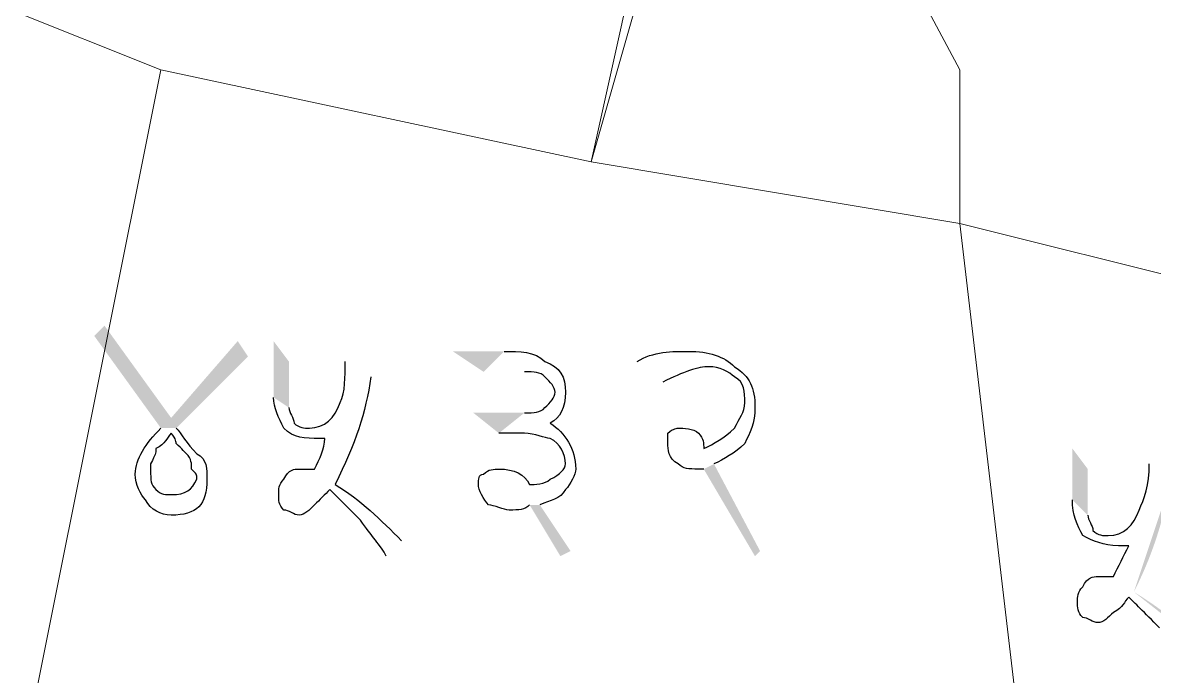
# Model space of a CAD drawing. Header units: metres. Extents: x 345912 to 349030, y 3061206 to 3061792.
# Drawn here: x 346949.8 to 346961.03, y 3061333.69 to 3061340.18 of the extents above; entities that cross this region are included whole.
import ezdxf

# ---------------------------------------------------------------- set-up
doc = ezdxf.new("R2010")
doc.units = ezdxf.units.M
doc.header["$MEASUREMENT"] = 0
doc.layers.add('PDF4_Geometry', color=7, linetype='Continuous')
doc.layers.add('PDF4_Solid Fills', color=7, linetype='Continuous')

msp = doc.modelspace()

# ---------------------------------------------------------------- hatches: boundary and pattern name
at = {"layer": 'PDF4_Solid Fills', "transparency": 33554559}
h = msp.add_hatch(color=256, dxfattribs=at)
h.paths.add_polyline_path([(346947.61908, 3061337.06923), (346947.87308, 3061336.86603)], flags=0)
h.paths.add_polyline_path([(346948.17788, 3061335.24043), (346948.02548, 3061335.13883)], flags=0)
h.paths.add_polyline_path([(346946.90788, 3061336.71363), (346946.90788, 3061337.22163), (346947.06028, 3061337.06923), (346947.06028, 3061336.56123)], flags=0)
h.paths.add_polyline_path([(346949.60028, 3061336.71363), (346949.60028, 3061335.39283)], flags=0)
h.paths.add_polyline_path([(346949.70188, 3061335.18963), (346949.70188, 3061335.08803)], flags=0)
h.paths.add_polyline_path([(346951.17508, 3061336.15483), (346950.51468, 3061337.06923), (346950.61628, 3061337.17083), (346951.27668, 3061336.25643), (346951.93708, 3061337.01843), (346952.03868, 3061336.86603), (346951.32748, 3061336.15483)], flags=0)
h = msp.add_hatch(color=256, dxfattribs=at)
h.paths.add_polyline_path([(346953.00387, 3061336.81523), (346953.25787, 3061336.66283)], flags=0)
h.paths.add_polyline_path([(346953.56267, 3061335.03723), (346953.41027, 3061334.88483)], flags=0)
h.paths.add_polyline_path([(346952.29267, 3061336.45963), (346952.29267, 3061337.01843), (346952.44507, 3061336.81523), (346952.44507, 3061336.35803)], flags=0)
h.paths.add_polyline_path([(346954.37547, 3061336.71363), (346954.07067, 3061336.91683), (346954.57867, 3061336.91683)], flags=0)
h.paths.add_polyline_path([(346954.93427, 3061335.39283), (346955.23907, 3061334.93563), (346955.13747, 3061334.88483), (346954.83267, 3061335.39283)], flags=0)
h.paths.add_polyline_path([(346954.52787, 3061336.10403), (346954.27387, 3061336.30723), (346954.78187, 3061336.30723)], flags=0)
h.paths.add_polyline_path([(346956.15347, 3061336.61203), (346955.89947, 3061336.81523)], flags=0)
h.paths.add_polyline_path([(346956.66147, 3061335.79923), (346957.11867, 3061334.93563), (346957.06787, 3061334.88483), (346956.55987, 3061335.74843)], flags=0)
h = msp.add_hatch(color=256, dxfattribs=at)
h.paths.add_polyline_path([(346960.97948, 3061335.79923), (346961.18268, 3061335.59603)], flags=0)
h.paths.add_polyline_path([(346960.82708, 3061334.52923, 0.07569992), (346961.18268, 3061335.59603)], flags=0)
h.paths.add_polyline_path([(346961.53828, 3061333.97043, 0.05915123), (346960.82708, 3061334.52923)], flags=0)
h.paths.add_polyline_path([(346961.53828, 3061333.97043), (346961.33508, 3061333.81803)], flags=0)
h.paths.add_polyline_path([(346960.21748, 3061335.44363), (346960.21748, 3061335.95163), (346960.36988, 3061335.74843), (346960.36988, 3061335.29123)], flags=0)
h.paths.add_polyline_path([(346962.30028, 3061335.64683), (346962.04628, 3061335.90083), (346962.50348, 3061335.90083)], flags=0)
h.paths.add_polyline_path([(346962.85908, 3061334.32603), (346963.16388, 3061333.86883), (346963.06228, 3061333.81803), (346962.75748, 3061334.32603)], flags=0)
h.paths.add_polyline_path([(346962.45268, 3061335.03723), (346962.19868, 3061335.24043), (346962.70668, 3061335.24043)], flags=0)

# ---------------------------------------------------------------- linework, layer by layer
at = {"layer": 'PDF4_Geometry', "lineweight": 9}
for points in [[(346961.53827, 3061337.57724), (346959.09987, 3061338.18683), (346959.09987, 3061339.71083), (346956.66147, 3061344.28284), (346957.57587, 3061348.85483), (346965.19587, 3061350.07403)], [(346961.53827, 3061337.57724), (346959.09987, 3061338.18683), (346959.09987, 3061339.71083), (346956.66147, 3061344.28284), (346957.57587, 3061348.85483), (346965.19587, 3061350.07403)], [(346940.81188, 3061343.97803), (346941.42147, 3061343.67322), (346942.03107, 3061343.67322), (346942.33587, 3061343.36844), (346942.64068, 3061343.36844), (346949.65107, 3061340.32042), (346951.17508, 3061339.71083), (346949.95587, 3061333.61483), (346948.12707, 3061323.25164), (346946.29827, 3061324.16602), (346946.60308, 3061325.69004), (346949.04147, 3061338.49164), (346936.84948, 3061343.97803), (346937.15427, 3061345.50203)], [(346940.81188, 3061343.97803), (346941.42147, 3061343.67322), (346942.03107, 3061343.67322), (346942.33587, 3061343.36844), (346942.64068, 3061343.36844), (346949.65107, 3061340.32042), (346951.17508, 3061339.71083), (346949.95587, 3061333.61483), (346948.12707, 3061323.25164), (346946.29827, 3061324.16602), (346946.60308, 3061325.69004), (346949.04147, 3061338.49164), (346936.84948, 3061343.97803), (346937.15427, 3061345.50203)], [(346959.09987, 3061338.18683), (346955.44228, 3061338.79643), (346956.66147, 3061344.28284), (346959.09987, 3061339.71083)], [(346959.09987, 3061338.18683), (346955.44228, 3061338.79643), (346956.66147, 3061344.28284), (346959.09987, 3061339.71083)], [(346956.05188, 3061340.93004), (346955.44228, 3061338.79643), (346951.17508, 3061339.71083), (346949.65107, 3061340.32042), (346949.95587, 3061343.06363), (346949.95587, 3061343.36844), (346952.08948, 3061342.75884), (346956.05188, 3061341.84444)], [(346956.05188, 3061340.93004), (346955.44228, 3061338.79643), (346951.17508, 3061339.71083), (346949.65107, 3061340.32042), (346949.95587, 3061343.06363), (346949.95587, 3061343.36844), (346952.08948, 3061342.75884), (346956.05188, 3061341.84444)], [(346955.44228, 3061338.79643), (346959.09987, 3061338.18683), (346959.70948, 3061333.00523), (346960.92867, 3061330.26203), (346949.95587, 3061333.61483), (346951.17508, 3061339.71083)], [(346955.44228, 3061338.79643), (346959.09987, 3061338.18683), (346959.70948, 3061333.00523), (346960.92867, 3061330.26203), (346949.95587, 3061333.61483), (346951.17508, 3061339.71083)], [(346961.53827, 3061337.57724), (346967.63427, 3061336.35803), (346961.23348, 3061329.65243), (346960.92867, 3061330.26203), (346959.70948, 3061333.00523), (346959.09987, 3061338.18683)], [(346961.53827, 3061337.57724), (346967.63427, 3061336.35803), (346961.23348, 3061329.65243), (346960.92867, 3061330.26203), (346959.70948, 3061333.00523), (346959.09987, 3061338.18683)]]:
    msp.add_lwpolyline(points, close=True, dxfattribs=at)
at = {"layer": 'PDF4_Geometry', "lineweight": 25}
for points in [[(346954.57867, 3061336.91683), (346954.73107, 3061336.91683), (346954.88347, 3061336.91683), (346954.98507, 3061336.81523)], [(346955.89947, 3061336.81523), (346956.05187, 3061336.91683), (346956.25507, 3061336.91683), (346956.40747, 3061336.91683)], [(346956.40747, 3061336.91683), (346956.61067, 3061336.91683), (346956.76307, 3061336.86603), (346956.86467, 3061336.76443)], [(346952.95307, 3061336.40883), (346953.00387, 3061336.51043), (346953.00387, 3061336.66283), (346953.00387, 3061336.81523)], [(346954.98507, 3061336.81523), (346955.13747, 3061336.76443), (346955.18827, 3061336.66283), (346955.18827, 3061336.51043)], [(346954.98507, 3061336.66283), (346954.93427, 3061336.71363), (346954.88347, 3061336.71363), (346954.78187, 3061336.71363)], [(346956.61067, 3061336.76443), (346956.50907, 3061336.76443), (346956.35667, 3061336.71363), (346956.15347, 3061336.61203)], [(346956.86467, 3061336.66283), (346956.81387, 3061336.71363), (346956.71227, 3061336.76443), (346956.61067, 3061336.76443)], [(346956.86467, 3061336.76443), (346957.01707, 3061336.66283), (346957.06787, 3061336.56123), (346957.06787, 3061336.35803)], [(346953.25787, 3061336.66283), (346953.20707, 3061336.30723), (346953.10547, 3061336.00243), (346952.90227, 3061335.59603)], [(346955.08667, 3061336.51043), (346955.08667, 3061336.56123), (346955.03587, 3061336.61203), (346954.98507, 3061336.66283)], [(346956.96627, 3061336.40883), (346956.96627, 3061336.51043), (346956.96627, 3061336.61203), (346956.86467, 3061336.66283)], [(346952.39427, 3061336.15483), (346952.34347, 3061336.25643), (346952.29267, 3061336.35803), (346952.29267, 3061336.45963)], [(346954.98507, 3061336.35803), (346955.03587, 3061336.40883), (346955.08667, 3061336.45963), (346955.08667, 3061336.51043)], [(346955.18827, 3061336.51043), (346955.18827, 3061336.35803), (346955.13747, 3061336.25643), (346955.03587, 3061336.20563)], [(346952.44507, 3061336.35803), (346952.44507, 3061336.30723), (346952.49587, 3061336.25643), (346952.49587, 3061336.20563)], [(346952.64827, 3061336.15483), (346952.80067, 3061336.15483), (346952.90227, 3061336.25643), (346952.95307, 3061336.40883)], [(346954.78187, 3061336.30723), (346954.88347, 3061336.30723), (346954.93427, 3061336.30723), (346954.98507, 3061336.35803)], [(346956.86467, 3061336.15483), (346956.91547, 3061336.25643), (346956.96627, 3061336.30723), (346956.96627, 3061336.40883)], [(346957.06787, 3061336.35803), (346957.06787, 3061336.20563), (346957.01707, 3061336.10403), (346956.96627, 3061336.00243)], [(346950.92108, 3061335.69763), (346950.92108, 3061335.85003), (346951.02268, 3061336.00243), (346951.17508, 3061336.15483)], [(346951.32748, 3061336.15483), (346951.37828, 3061336.10403), (346951.42908, 3061336.00243), (346951.53068, 3061335.90083)], [(346952.74987, 3061336.05323), (346952.59747, 3061336.05323), (346952.49587, 3061336.05323), (346952.39427, 3061336.15483)], [(346952.49587, 3061336.20563), (346952.54667, 3061336.15483), (346952.59747, 3061336.15483), (346952.64827, 3061336.15483)], [(346955.03587, 3061336.20563), (346955.18827, 3061336.10403), (346955.28987, 3061335.95163), (346955.28987, 3061335.74843)], [(346956.20427, 3061336.10403), (346956.25507, 3061336.15483), (346956.30587, 3061336.15483), (346956.30587, 3061336.15483)], [(346956.30587, 3061336.15483), (346956.35667, 3061336.15483), (346956.45827, 3061336.15483), (346956.50907, 3061336.10403)], [(346956.55987, 3061335.95163), (346956.66147, 3061336.00243), (346956.76307, 3061336.05323), (346956.86467, 3061336.15483)], [(346951.27668, 3061336.10403), (346951.22588, 3061336.05323), (346951.22588, 3061336.00243), (346951.12428, 3061335.95163)], [(346951.32748, 3061336.00243), (346951.32748, 3061336.00243), (346951.32748, 3061336.05323), (346951.27668, 3061336.10403)], [(346951.42908, 3061335.90083), (346951.42908, 3061335.90083), (346951.37828, 3061335.95163), (346951.32748, 3061336.00243)], [(346952.69907, 3061335.74843), (346952.74987, 3061335.85003), (346952.80067, 3061335.95163), (346952.80067, 3061336.05323)], [(346952.80067, 3061336.05323), (346952.80067, 3061336.05323), (346952.74987, 3061336.05323), (346952.74987, 3061336.05323)], [(346954.62947, 3061336.10403), (346954.57867, 3061336.10403), (346954.57867, 3061336.10403), (346954.52787, 3061336.10403)], [(346954.78187, 3061336.10403), (346954.73107, 3061336.10403), (346954.68027, 3061336.10403), (346954.62947, 3061336.10403)], [(346955.03587, 3061336.05323), (346954.98507, 3061336.05323), (346954.88347, 3061336.10403), (346954.78187, 3061336.10403)], [(346955.18827, 3061335.79923), (346955.18827, 3061335.90083), (346955.13747, 3061336.00243), (346955.03587, 3061336.05323)], [(346956.20427, 3061336.00243), (346956.20427, 3061336.05323), (346956.20427, 3061336.10403), (346956.20427, 3061336.10403)], [(346956.30587, 3061335.79923), (346956.20427, 3061335.85003), (346956.20427, 3061335.95163), (346956.20427, 3061336.00243)], [(346956.50907, 3061336.10403), (346956.55987, 3061336.05323), (346956.55987, 3061336.00243), (346956.55987, 3061335.95163)], [(346956.96627, 3061336.00243), (346956.86467, 3061335.90083), (346956.76307, 3061335.85003), (346956.66147, 3061335.79923)], [(346951.12428, 3061335.95163), (346951.12428, 3061335.90083), (346951.12428, 3061335.90083), (346951.07348, 3061335.79923)], [(346951.47988, 3061335.74843), (346951.47988, 3061335.79923), (346951.47988, 3061335.85003), (346951.42908, 3061335.90083)], [(346951.53068, 3061335.90083), (346951.63228, 3061335.85003), (346951.63228, 3061335.74843), (346951.63228, 3061335.64683)], [(346951.07348, 3061335.79923), (346951.07348, 3061335.79923), (346951.07348, 3061335.74843), (346951.07348, 3061335.69763)], [(346955.03587, 3061335.64683), (346955.13747, 3061335.69763), (346955.18827, 3061335.74843), (346955.18827, 3061335.79923)], [(346956.50907, 3061335.74843), (346956.40747, 3061335.74843), (346956.35667, 3061335.74843), (346956.30587, 3061335.79923)], [(346960.87788, 3061335.34203), (346960.92868, 3061335.44363), (346960.97948, 3061335.59603), (346960.97948, 3061335.79923)], [(346951.02268, 3061335.44363), (346950.97188, 3061335.49443), (346950.92108, 3061335.59603), (346950.92108, 3061335.69763)], [(346951.07348, 3061335.69763), (346951.07348, 3061335.64683), (346951.07348, 3061335.59603), (346951.12428, 3061335.54523)], [(346951.53068, 3061335.64683), (346951.53068, 3061335.69763), (346951.53068, 3061335.69763), (346951.47988, 3061335.74843)], [(346952.39427, 3061335.64683), (346952.44507, 3061335.74843), (346952.49587, 3061335.74843), (346952.54667, 3061335.74843)], [(346952.54667, 3061335.74843), (346952.59747, 3061335.74843), (346952.64827, 3061335.74843), (346952.69907, 3061335.74843)], [(346954.32467, 3061335.59603), (346954.32467, 3061335.64683), (346954.32467, 3061335.69763), (346954.37547, 3061335.69763)], [(346954.37547, 3061335.69763), (346954.42627, 3061335.74843), (346954.47707, 3061335.74843), (346954.52787, 3061335.74843)], [(346954.52787, 3061335.74843), (346954.68027, 3061335.74843), (346954.78187, 3061335.69763), (346954.83267, 3061335.59603)], [(346955.28987, 3061335.74843), (346955.28987, 3061335.69763), (346955.23907, 3061335.59603), (346955.18827, 3061335.54523)], [(346956.55987, 3061335.74843), (346956.55987, 3061335.74843), (346956.50907, 3061335.74843), (346956.50907, 3061335.74843)], [(346951.27668, 3061335.49443), (346951.42908, 3061335.49443), (346951.47988, 3061335.54523), (346951.53068, 3061335.64683)], [(346951.63228, 3061335.64683), (346951.63228, 3061335.39283), (346951.53068, 3061335.29123), (346951.27668, 3061335.29123)], [(346952.34347, 3061335.49443), (346952.34347, 3061335.54523), (346952.34347, 3061335.59603), (346952.39427, 3061335.64683)], [(346952.90227, 3061335.59603), (346953.15627, 3061335.44363), (346953.35947, 3061335.24043), (346953.56267, 3061335.03723)], [(346954.42627, 3061335.39283), (346954.37547, 3061335.44363), (346954.32467, 3061335.54523), (346954.32467, 3061335.59603)], [(346954.83267, 3061335.59603), (346954.88347, 3061335.59603), (346954.98507, 3061335.59603), (346955.03587, 3061335.64683)], [(346951.27668, 3061335.29123), (346951.17508, 3061335.29123), (346951.07348, 3061335.34203), (346951.02268, 3061335.44363)], [(346951.12428, 3061335.54523), (346951.17508, 3061335.49443), (346951.22588, 3061335.49443), (346951.27668, 3061335.49443)], [(346952.39427, 3061335.34203), (346952.34347, 3061335.39283), (346952.34347, 3061335.44363), (346952.34347, 3061335.49443)], [(346952.85147, 3061335.54523), (346952.80067, 3061335.49443), (346952.74987, 3061335.44363), (346952.69907, 3061335.39283)], [(346953.15627, 3061335.24043), (346953.00387, 3061335.39283), (346952.90227, 3061335.49443), (346952.85147, 3061335.54523)], [(346955.18827, 3061335.54523), (346955.13747, 3061335.44363), (346955.03587, 3061335.44363), (346954.93427, 3061335.39283)], [(346960.31908, 3061335.08803), (346960.26828, 3061335.18963), (346960.21748, 3061335.29123), (346960.21748, 3061335.44363)], [(346952.54667, 3061335.29123), (346952.49587, 3061335.29123), (346952.44507, 3061335.34203), (346952.39427, 3061335.34203)], [(346952.69907, 3061335.39283), (346952.64827, 3061335.34203), (346952.59747, 3061335.29123), (346952.54667, 3061335.29123)], [(346954.62947, 3061335.34203), (346954.57867, 3061335.34203), (346954.47707, 3061335.39283), (346954.42627, 3061335.39283)], [(346954.83267, 3061335.39283), (346954.78187, 3061335.34203), (346954.73107, 3061335.34203), (346954.62947, 3061335.34203)], [(346960.57308, 3061335.08803), (346960.72548, 3061335.08803), (346960.82708, 3061335.18963), (346960.87788, 3061335.34203)], [(346953.41027, 3061334.88483), (346953.35947, 3061334.98643), (346953.25787, 3061335.08803), (346953.15627, 3061335.24043)], [(346960.36988, 3061335.29123), (346960.36988, 3061335.24043), (346960.42068, 3061335.18963), (346960.42068, 3061335.13883)], [(346960.42068, 3061335.13883), (346960.47148, 3061335.08803), (346960.52228, 3061335.08803), (346960.57308, 3061335.08803)], [(346960.67468, 3061334.98643), (346960.52228, 3061334.98643), (346960.42068, 3061335.03723), (346960.31908, 3061335.08803)], [(346960.62388, 3061334.68163), (346960.67468, 3061334.78323), (346960.72548, 3061334.88483), (346960.77628, 3061334.98643)], [(346960.77628, 3061334.98643), (346960.72548, 3061334.98643), (346960.67468, 3061334.98643), (346960.67468, 3061334.98643)], [(346960.31908, 3061334.58003), (346960.36988, 3061334.68163), (346960.42068, 3061334.68163), (346960.47148, 3061334.68163)], [(346960.47148, 3061334.68163), (346960.52228, 3061334.68163), (346960.62388, 3061334.68163), (346960.62388, 3061334.68163)], [(346960.26828, 3061334.42763), (346960.26828, 3061334.47843), (346960.26828, 3061334.52923), (346960.31908, 3061334.58003)], [(346960.31908, 3061334.27523), (346960.26828, 3061334.32603), (346960.26828, 3061334.37683), (346960.26828, 3061334.42763)], [(346960.77628, 3061334.47843), (346960.72548, 3061334.42763), (346960.72548, 3061334.37683), (346960.62388, 3061334.32603)], [(346961.08108, 3061334.17363), (346960.92868, 3061334.32603), (346960.82708, 3061334.42763), (346960.77628, 3061334.47843)], [(346960.62388, 3061334.32603), (346960.57308, 3061334.27523), (346960.52228, 3061334.22443), (346960.47148, 3061334.22443)], [(346960.47148, 3061334.22443), (346960.42068, 3061334.22443), (346960.36988, 3061334.27523), (346960.31908, 3061334.27523)]]:
    msp.add_open_spline(points, degree=3, dxfattribs=at)

doc.saveas('drawing.dxf')
